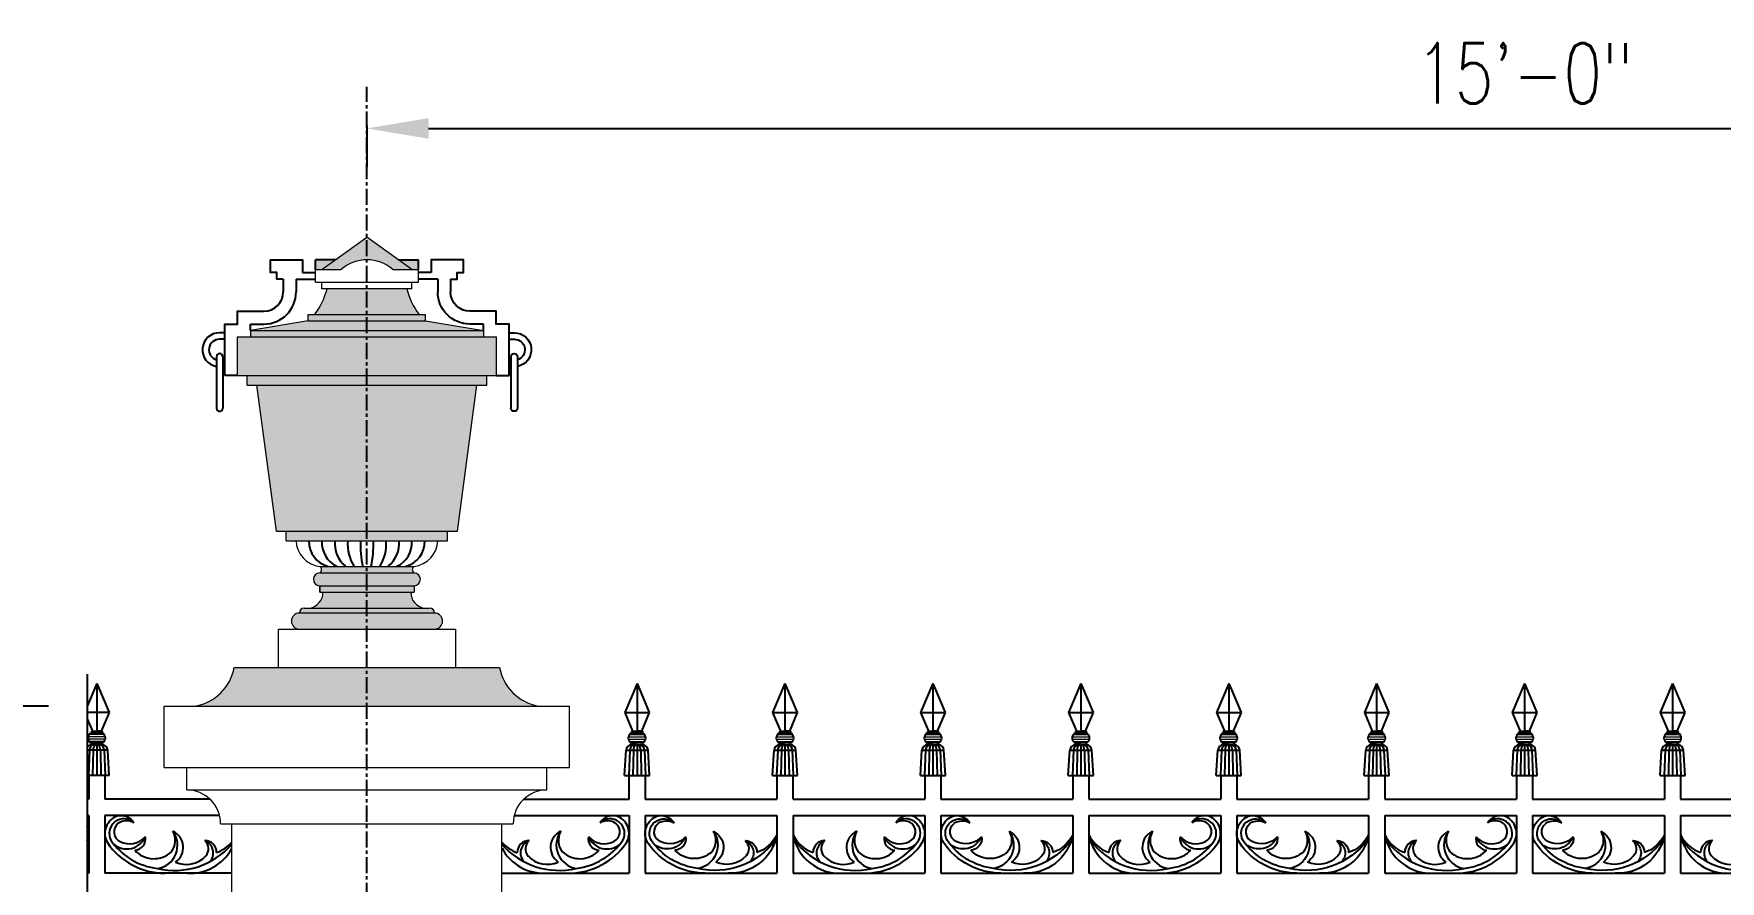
# Model space of a CAD drawing. Header units: inches. Extents: x 295786 to 300745, y 68261 to 70432.
# Drawn here: x 298742.2 to 298873.4, y 69033.9 to 69099.8 of the extents above; entities that cross this region are included whole.
import ezdxf

# ---------------------------------------------------------------- set-up
doc = ezdxf.new("R2010")
doc.units = ezdxf.units.IN
doc.header["$MEASUREMENT"] = 0
doc.linetypes.add('CENTER', pattern=[2, 1.25, -0.25, 0.25, -0.25])
for name, color, linetype in [('A-TYP-DIM', 1, 'Continuous'), ('arch-elevation-1', 2, 'Continuous'), ('GRID', 8, 'Continuous'), ('LAYER5', 5, 'Continuous'), ('NO', 3, 'Continuous')]:
    doc.layers.add(name, color=color, linetype=linetype)
doc.layers.add('H252', color=252, linetype='Continuous', lineweight=9)
doc.styles.add('rizwan', font='romans.shx', dxfattribs={"width": 0.75})
doc.dimstyles.new('STYLE-64', dxfattribs={"dimscale": 64, "dimtxt": 0.09375, "dimasz": 0.09375, "dimexe": 0.0625, "dimexo": 0.0625, "dimgap": 0.03125, "dimtad": 1, "dimzin": 3, "dimdsep": 46, "dimlunit": 4, "dimtxsty": 'rizwan', "dimcen": 0.125, "dimdle": 4, "dimclrd": 1, "dimclre": 1, "dimclrt": 2, "dimadec": 0, "dimazin": 0, "dimtfac": 0.5, "dimtix": 1, "dimtmove": 2, "dimatfit": 3, "dimfxl": 0, "dimfrac": 1, "dimtolj": 1, "dimtzin": 3, "dimarcsym": 0})

# ---------------------------------------------------------------- blocks, each defined once
blk = doc.blocks.new('A$C5B221961')
at = {"layer": 'arch-elevation-1'}
for p, q in [((6.48, 9.7), (6.48, 8.7)), ((7.48, 9.7), (7.48, 8.7)), ((7.48, 9.7), (8.99, 9.7)), ((7.98, 10.2), (8.99, 10.2)), ((1.93, 5.52), (1.52, 5.52)), ((3.93, 6.2), (4.98, 6.2)), ((1.93, 5.02), (1.52, 5.02)), ((1.29, 3.66), (1.29, -0.34)), ((1.79, 3.66), (1.79, -0.34)), ((1.93, 3.38), (1.79, 3.38)), ((1.93, 2.88), (1.79, 2.88)), ((2.93, 2.2), (1.93, 2.2))]:
    blk.add_line(p, q, dxfattribs=at)
for points in [[(6.48, 9.7), (5.98, 9.7), (5.98, 10.2), (5.48, 10.2), (5.48, 11.2), (7.98, 11.2), (7.98, 10.2)], [(1.93, 2.2), (1.93, 6.2), (2.93, 6.2), (2.93, 7.2), (4.98, 7.2)], [(3.93, 5.7), (3.93, 6.2)]]:
    blk.add_lwpolyline(points, dxfattribs=at)
for centre, radius, start, end in [((4.98, 8.7), 2.5, 270, 0), ((4.98, 8.7), 1.5, 270, 0), ((1.52, 4.2), 1.32, 90, 260.0871), ((1.52, 4.2), 0.819, 90, 253.9029), ((1.54, 3.66), 0.25, 0, 180), ((1.54, -0.34), 0.25, 180, 0)]:
    blk.add_arc(centre, radius, start, end, dxfattribs=at)
blk = doc.blocks.new('A$C69E164E6')
at = {"layer": 'H252'}
h = blk.add_hatch(color=250, dxfattribs=at)
h.set_gradient(color1=(54, 54, 54), rotation=270, one_color=1, tint=1)
h.paths.add_polyline_path([(11.99, 35.51), (8.49, 33.01), (9.99, 33.01, -0.375), (13.99, 33.01), (15.49, 33.01)])
h = blk.add_hatch(color=250, dxfattribs=at)
h.set_gradient(color1=(54, 54, 54), rotation=270, one_color=1, tint=1)
h.paths.add_polyline_path([(15.99, 33.76), (14.44, 33.76), (15.49, 33.01), (15.99, 33.01)])
h.paths.add_polyline_path([(9.54, 33.76), (7.99, 33.76), (7.99, 33.01), (8.49, 33.01)])
h = blk.add_hatch(color=250, dxfattribs=at)
h.set_gradient(color1=(54, 54, 54), one_color=1, tint=1, name='CYLINDER')
h.paths.add_polyline_path([(15.09, 31.51), (8.89, 31.51, -0.101697), (7.93, 29.51), (16.04, 29.51, -0.101697)])
h = blk.add_hatch(color=250, dxfattribs=at)
h.set_gradient(color1=(54, 54, 54), one_color=1, tint=1, name='CURVED')
h.paths.add_polyline_path([(16.54, 29.01), (7.43, 29.01), (2.93, 28.26), (21.05, 28.26)])
h = blk.add_hatch(color=250, dxfattribs=at)
h.set_gradient(color1=(54, 54, 54), one_color=1, tint=1, name='CYLINDER')
h.paths.add_polyline_path([(16.54, 29.51), (7.43, 29.51), (7.43, 29.01), (16.54, 29.01)])
h = blk.add_hatch(color=250, dxfattribs=at)
h.set_gradient(color1=(54, 54, 54), one_color=1, tint=1, name='CYLINDER')
h.paths.add_polyline_path([(22.05, 27.76), (21.05, 27.76), (1.93, 27.76), (1.93, 24.76), (22.05, 24.76)])
h = blk.add_hatch(color=250, dxfattribs=at)
h.set_gradient(color1=(54, 54, 54), one_color=1, tint=1, name='CYLINDER')
h.paths.add_polyline_path([(21.05, 28.26), (2.93, 28.26), (2.93, 27.76), (21.05, 27.76)])
h = blk.add_hatch(color=250, dxfattribs=at)
h.set_gradient(color1=(54, 54, 54), one_color=1, tint=1, name='CYLINDER')
h.paths.add_polyline_path([(21.3, 24.76), (2.68, 24.76), (2.68, 24.01), (21.3, 24.01)])
h = blk.add_hatch(color=250, dxfattribs=at)
h.set_gradient(color1=(54, 54, 54), one_color=1, tint=1, name='CYLINDER')
h.paths.add_polyline_path([(20.54, 24.01), (3.43, 24.01), (4.95, 12.65), (19.02, 12.65)])
h = blk.add_hatch(color=250, dxfattribs=at)
h.set_gradient(color1=(54, 54, 54), one_color=1, tint=1, name='CYLINDER')
h.paths.add_polyline_path([(18.25, 12.65), (5.72, 12.65), (5.72, 11.9), (18.25, 11.9)])
h = blk.add_hatch(color=250, dxfattribs=at)
h.set_gradient(color1=(54, 54, 54), one_color=1, tint=1, name='CYLINDER')
h.paths.add_polyline_path([(15.65, 9.4), (8.32, 9.4, 1), (8.32, 8.4), (15.65, 8.4, 1)])
h = blk.add_hatch(color=250, dxfattribs=at)
h.set_gradient(color1=(54, 54, 54), one_color=1, tint=1, name='CYLINDER')
h.paths.add_polyline_path([(15.65, 9.9), (8.32, 9.9, -0.582673), (8.32, 9.4), (15.65, 9.4, -0.582673)])
h = blk.add_hatch(color=250, dxfattribs=at)
h.set_gradient(color1=(54, 54, 54), one_color=1, tint=1, name='CYLINDER')
h.paths.add_polyline_path([(15.4, 7.9), (8.57, 7.9, -0.369842), (7.53, 6.65), (16.44, 6.65, -0.369842)])
h = blk.add_hatch(color=250, dxfattribs=at)
h.set_gradient(color1=(54, 54, 54), one_color=1, tint=1, name='CYLINDER')
h.paths.add_polyline_path([(16.86, 6.65), (7.11, 6.65, 0.414214), (6.74, 6.28), (17.24, 6.28, 0.414214)])
h = blk.add_hatch(color=250, dxfattribs=at)
h.set_gradient(color1=(54, 54, 54), one_color=1, tint=1, name='CYLINDER')
edge = h.paths.add_edge_path()
edge.add_arc((17.24, 5.65), 0.625, 270, 450)
edge.add_line((17.24, 6.28), (6.74, 6.28))
edge.add_arc((6.74, 5.65), 0.625, 90, 270)
edge.add_line((6.74, 5.03), (17.24, 5.03))
h = blk.add_hatch(color=250, dxfattribs=at)
h.set_gradient(color1=(54, 54, 54), rotation=270, one_color=1, tint=1)
h.paths.add_polyline_path([(22.3, 2.03), (1.67, 2.03, -0.307023), (-1.33, -0.97), (25.3, -0.97, -0.307023)])
at = {"layer": 'NO', "lineweight": 0}
h = blk.add_hatch(color=250, dxfattribs=at)
h.set_gradient(color1=(54, 54, 54), one_color=1, tint=1, name='CYLINDER')
h.paths.add_polyline_path([(15.65, 8.4), (8.32, 8.4), (8.32, 7.9), (15.65, 7.9)])
at = {"layer": 'arch-elevation-1', "color": 1}
for p, q in [((7.99, 33.01), (7.99, 33.76)), ((9.54, 33.76), (7.99, 33.76)), ((14.44, 33.76), (15.99, 33.76)), ((15.99, 33.01), (15.99, 33.76))]:
    blk.add_line(p, q, dxfattribs=at)
at = {"layer": 'arch-elevation-1'}
for centre, radius, start, end in [((9.48, 11.84), 2, 178.3019, 255.5291), ((10.53, 11.76), 2.05, 175.9699, 244.6258), ((11.8, 11.7), 2.32, 174.8642, 230.4431), ((13.73, 11.65), 3.25, 175.5829, 212.5343), ((20.29, 11.63), 8.81, 178.2326, 191.3104), ((3.68, 11.63), 8.81, 348.6896, 1.7674), ((10.24, 11.65), 3.25, 327.4657, 4.4171), ((12.17, 11.7), 2.32, 309.5569, 5.1358), ((13.44, 11.76), 2.05, 295.3742, 4.0301), ((14.49, 11.84), 2, 284.4709, 1.6981)]:
    blk.add_arc(centre, radius, start, end, dxfattribs=at)
at = {"layer": 'NO', "lineweight": 0}
for p, q in [((8.49, 33.01), (11.99, 35.51)), ((15.49, 33.01), (11.99, 35.51)), ((7.99, 33.01), (9.99, 33.01)), ((7.99, 32.01), (7.99, 33.01)), ((13.99, 33.01), (15.99, 33.01)), ((15.99, 32.01), (15.99, 33.01)), ((7.99, 32.01), (15.99, 32.01)), ((8.49, 31.51), (8.49, 32.01)), ((15.49, 31.51), (8.49, 31.51)), ((15.49, 31.51), (15.49, 32.01)), ((7.43, 29.01), (2.93, 28.26)), ((7.43, 29.51), (16.54, 29.51)), ((7.43, 29.01), (7.43, 29.51)), ((7.43, 29.01), (16.54, 29.01)), ((16.54, 29.01), (16.54, 29.51)), ((16.54, 29.01), (21.05, 28.26)), ((1.93, 27.76), (22.05, 27.76)), ((1.93, 24.76), (1.93, 27.76)), ((2.93, 28.26), (2.93, 27.76)), ((2.93, 28.26), (21.05, 28.26)), ((21.05, 28.26), (21.05, 27.76)), ((22.05, 24.76), (22.05, 27.76)), ((1.93, 24.76), (22.05, 24.76)), ((2.68, 24.01), (2.68, 24.76)), ((2.68, 24.01), (21.3, 24.01)), ((4.95, 12.65), (3.43, 24.01)), ((19.02, 12.65), (20.54, 24.01)), ((21.3, 24.01), (21.3, 24.76)), ((4.95, 12.65), (19.02, 12.65)), ((5.72, 11.9), (5.72, 12.65)), ((5.72, 11.9), (18.25, 11.9)), ((18.25, 11.9), (18.25, 12.65)), ((8.32, 9.9), (15.65, 9.9)), ((8.32, 9.4), (15.65, 9.4)), ((8.32, 8.4), (8.32, 7.9)), ((8.32, 8.4), (15.65, 8.4)), ((8.32, 7.9), (8.32, 8.4)), ((8.32, 7.9), (15.65, 7.9)), ((15.65, 8.4), (15.65, 7.9)), ((7.11, 6.65), (16.86, 6.65)), ((6.74, 6.28), (17.24, 6.28)), ((6.74, 5.03), (17.24, 5.03))]:
    blk.add_line(p, q, dxfattribs=at)
for points in [[(5.11, 2.03), (5.11, 5.03), (18.86, 5.03), (18.86, 2.03)], [(1.67, 2.03), (22.3, 2.03)]]:
    blk.add_lwpolyline(points, dxfattribs=at)
for centre, radius, start, end in [((11.99, 30.72), 3.04, 48.8879, 131.1121), ((3.54, 32.84), 5.51, 322.809, 346.0365), ((20.43, 32.84), 5.51, 193.9635, 217.191), ((8.54, 11.95), 2.06, 181.3026, 263.813), ((15.43, 11.95), 2.06, 276.187, 358.6974), ((8.32, 8.9), 0.5, 90, 270), ((8.18, 9.65), 0.287, 299.5436, 60.4564), ((15.8, 9.65), 0.287, 119.5436, 240.4564), ((15.65, 8.9), 0.5, 270, 90), ((7.32, 7.88), 1.25, 279.7524, 0.9384), ((16.65, 7.88), 1.25, 179.0616, 260.2476), ((7.11, 6.28), 0.375, 90, 180), ((16.86, 6.28), 0.375, 0, 90), ((6.74, 5.65), 0.625, 90, 270), ((17.24, 5.65), 0.625, 270, 90), ((-2.04, 2.74), 3.78, 280.8646, 349.1354), ((26.01, 2.74), 3.78, 190.8646, 259.1354)]:
    blk.add_arc(centre, radius, start, end, dxfattribs=at)
at = {"layer": 'arch-elevation-1', "color": 1}
blk.add_blockref('A$C5B221961', (-1, 22.56), dxfattribs=at)
at = {"layer": 'arch-elevation-1', "color": 1, "xscale": -1}
blk.add_blockref('A$C5B221961', (24.97, 22.56), dxfattribs=at)
blk = doc.blocks.new('A$C6B381791')
at = {"layer": 'arch-elevation-1'}
for centre, radius, start, end in [((3595, 1328), 464, 68.7524, 148.8245), ((3432, 1154), 476, 56.6069, 119.5435), ((3527, 1240), 571, 329.875, 65.6305), ((1448, 1472), 1473, 190.5796, 273.231), ((1006, 1693), 1120, 206.0707, 250.013), ((2221, 804), 559, 115.4747, 235.04), ((2485, 1025), 579, 150.5986, 218.0334), ((3185, 1070), 352, 169.4813, 267.6261), ((3331, 1589), 670, 222.7675, 296.1581), ((3477, 1292), 338, 296.1418, 50.133), ((996, 644), 373, 90.4906, 180.5001), ((1217, 761), 340, 131.3258, 221.1783), ((1565, 1101), 826, 223.0339, 294.0237), ((961, 537), 0.0000000233, 90, 303.6901), ((2575, 1253), 800, 226.9418, 318.0541), ((2220, 2179), 2178, 270.4223, 325.7617)]:
    blk.add_arc(centre, radius, start, end, dxfattribs=at)
at = {"layer": 'arch-elevation-1', "color": 1}
for centre, radius, start, end in [((3511, 1242), 452, 330.7094, 133.8514), ((2576, 876), 736, 143.9851, 261.0336), ((3416, 1385), 629, 203.507, 309.2345), ((1930, 2446), 2358, 216.7739, 283.0341), ((1145, 631), 415, 111.5716, 220.598), ((2220, 2179), 2044, 276.7706, 325.7617)]:
    blk.add_arc(centre, radius, start, end, dxfattribs=at)
blk = doc.blocks.new('A$C57A04C27')
at = {"layer": 'arch-elevation-1'}
for p, q in [((13, 117.9), (-1.1, 84.7)), ((13, 117.9), (27.1, 84.7)), ((13, 117.9), (13, 63.3)), ((-1.1, 84.7), (8, 63.3)), ((-1.1, 84.7), (27.1, 84.7)), ((27.1, 84.7), (18.1, 63.3)), ((6.8, 63.3), (13, 63.3)), ((6.8, 63.3), (6.8, 61)), ((6.8, 61), (13, 61)), ((19.2, 63.3), (13, 63.3)), ((19.2, 61), (13, 61)), ((19.2, 63.3), (19.2, 61)), ((-1.3, 12.7), (0.5, 41.6)), ((6.8, 50), (13, 50)), ((6.8, 47.8), (6.8, 50)), ((6.8, 47.8), (19.2, 47.8)), ((19.2, 50), (13, 50)), ((19.2, 47.8), (19.2, 50)), ((27.4, 12.7), (25.6, 41.6)), ((-1.3, 12.7), (27.4, 12.7)), ((3.8, 12.7), (3.8, -14.7)), ((22.2, 12.7), (22.2, -14.7))]:
    blk.add_line(p, q, dxfattribs=at)
at = {"layer": 'arch-elevation-1', "color": 1}
for p, q in [((0.5, 41.6), (25.6, 41.6)), ((4.7, 41.6), (3.5, 12.7)), ((8.9, 41.6), (8.3, 12.7)), ((13, 47.8), (13, 12.7)), ((17.2, 41.6), (17.8, 12.7)), ((21.4, 41.6), (22.6, 12.7))]:
    blk.add_line(p, q, dxfattribs=at)
at = {"layer": 'arch-elevation-1'}
for centre, radius, start, end in [((8.9, 55.5), 5.89, 110.5652, 249.4348), ((17.2, 55.5), 5.89, 290.5652, 69.4348), ((7.1, 41.1), 6.61, 92.1151, 176.4234), ((19, 41.1), 6.61, 3.5766, 87.8849)]:
    blk.add_arc(centre, radius, start, end, dxfattribs=at)
at = {"layer": 'arch-elevation-1', "color": 1}
for centre, radius, start, end in [((11.1, 41.7), 6.39, 109.671, 181.5931), ((20.1, 41.2), 11.3, 144.2619, 177.9822), ((5.9, 41.2), 11.3, 2.0178, 35.7381), ((15, 41.7), 6.39, 358.4069, 70.329)]:
    blk.add_arc(centre, radius, start, end, dxfattribs=at)
at = {"layer": 'H252', "color": 1}
for p, q in [((4.5, 59.4), (21.6, 59.4)), ((3.2, 56.9), (22.9, 56.9)), ((3.2, 54.1), (22.9, 54.1)), ((4.5, 51.6), (21.6, 51.6))]:
    blk.add_line(p, q, dxfattribs=at)
blk = doc.blocks.new('15TF GRILL')
at = {"layer": 'arch-elevation-1'}
for p, q in [((2.06, 100), (10.25, 100)), ((11.5, 100), (21.75, 100)), ((23, 100), (33.25, 100)), ((34.5, 100), (44.75, 100)), ((46, 100), (56.25, 100)), ((57.5, 100), (67.75, 100)), ((69, 100), (79.25, 100)), ((80.5, 100), (90.75, 100)), ((92, 100), (102.25, 100)), ((1.33, 98.75), (10.25, 98.75)), ((10.25, 98.75), (10.25, 94.25)), ((11.5, 98.75), (21.75, 98.75)), ((11.5, 98.75), (11.5, 94.25)), ((21.75, 98.75), (21.75, 94.25)), ((23, 98.75), (23, 94.25)), ((23, 98.75), (33.25, 98.75)), ((33.25, 98.75), (33.25, 94.25)), ((34.5, 98.75), (44.75, 98.75)), ((34.5, 98.75), (34.5, 94.25)), ((44.75, 98.75), (44.75, 94.25)), ((46, 98.75), (46, 94.25)), ((46, 98.75), (56.25, 98.75)), ((56.25, 98.75), (56.25, 94.25)), ((57.5, 98.75), (67.75, 98.75)), ((57.5, 98.75), (57.5, 94.25)), ((67.75, 98.75), (67.75, 94.25)), ((69, 98.75), (69, 94.25)), ((69, 98.75), (79.25, 98.75)), ((79.25, 98.75), (79.25, 94.25)), ((80.5, 98.75), (90.75, 98.75)), ((80.5, 98.75), (80.5, 94.25)), ((90.75, 98.75), (90.75, 94.25)), ((92, 98.75), (92, 94.25)), ((92, 98.75), (102.25, 98.75)), ((0.37, 94.25), (10.25, 94.25)), ((11.5, 94.25), (21.75, 94.25)), ((23, 94.25), (33.25, 94.25)), ((34.5, 94.25), (44.75, 94.25)), ((46, 94.25), (56.25, 94.25)), ((57.5, 94.25), (67.75, 94.25)), ((69, 94.25), (79.25, 94.25)), ((80.5, 94.25), (90.75, 94.25)), ((92, 94.25), (102.25, 94.25))]:
    blk.add_line(p, q, dxfattribs=at)
for centre, radius, start, end in [((8.99, 97.57), 1.16, 68.7524, 148.8245), ((8.82, 97.35), 1.43, 329.875, 65.6305), ((5.55, 96.26), 1.4, 115.4747, 235.04), ((6.21, 96.81), 1.45, 150.5986, 218.0334), ((7.96, 96.92), 0.88, 169.4813, 267.6261), ((8.33, 98.22), 1.68, 222.7675, 296.1581), ((8.58, 97.13), 1.19, 56.6069, 119.5435), ((8.69, 97.48), 0.846, 296.1418, 50.133), ((2.51, 98.48), 2.8, 220.1555, 250.013), ((3.62, 97.93), 3.68, 208.2157, 273.231), ((2.49, 95.86), 0.931, 90.4906, 180.5001), ((3.04, 96.15), 0.851, 131.3258, 221.1783), ((6.44, 97.38), 2, 226.9418, 318.0541), ((5.55, 99.7), 5.45, 270.4223, 325.7617), ((3.91, 97), 2.06, 223.0339, 294.0237), ((2.4, 95.59), 5.820766091346741e-11, 90, 303.6901)]:
    blk.add_arc(centre, radius, start, end, dxfattribs=at)
at = {"layer": 'arch-elevation-1', "color": 1}
for centre, radius, start, end in [((8.78, 97.35), 1.13, 330.7094, 133.8514), ((6.44, 96.44), 1.84, 143.9851, 261.0336), ((8.54, 97.71), 1.57, 203.507, 309.2345), ((4.82, 100.36), 5.89, 220.9793, 283.0341), ((2.86, 95.82), 1.04, 111.5716, 220.598), ((5.55, 99.7), 5.11, 276.7706, 325.7617)]:
    blk.add_arc(centre, radius, start, end, dxfattribs=at)
at = {"layer": 'arch-elevation-1', "color": 1, "xscale": 0.06790268880802032, "yscale": 0.06790268880802032, "zscale": 0.06790268880802032}
for p in [(9.99, 101), (21.49, 101), (32.99, 101), (44.49, 101), (55.99, 101), (67.49, 101), (78.99, 101), (90.49, 101)]:
    blk.add_blockref('A$C57A04C27', p, dxfattribs=at)
at = {"layer": 'LAYER5', "xscale": -0.0025, "yscale": 0.0025, "zscale": 0.0025, "rotation": 4.653669449794507e-08}
for p in [(21.75, 94.25), (44.75, 94.25), (67.75, 94.25), (90.75, 94.25)]:
    blk.add_blockref('A$C6B381791', p, dxfattribs=at)
at = {"layer": 'LAYER5', "xscale": 0.0025, "yscale": 0.0025, "zscale": 0.0025}
for p in [(23, 94.25), (46, 94.25), (69, 94.25), (92, 94.25)]:
    blk.add_blockref('A$C6B381791', p, dxfattribs=at)
blk = doc.blocks.new('*D126')
at = {"layer": 'A-TYP-DIM', "color": 1, "lineweight": -2, "ltscale": 1.5, "transparency": 16777216}
for p, q in [((298743.39, 69047.51), (298730.31, 69047.51)), ((298733.31, 69042.71), (298733.31, 68944.31)), ((298743.39, 68939.51), (298730.31, 68939.51))]:
    blk.add_line(p, q, dxfattribs=at)
at = {"layer": 'A-TYP-DIM', "color": 1, "ltscale": 1.5, "transparency": 16777216}
for points in [[(298732.51, 69042.71), (298734.11, 69042.71), (298733.31, 69047.51)], [(298732.51, 68944.31), (298734.11, 68944.31), (298733.31, 68939.51)]]:
    blk.add_solid(points, dxfattribs=at)
at = {"layer": 'Defpoints', "color": 0, "ltscale": 1.5, "transparency": 16777216}
for p in [(298746.39, 69047.51), (298733.31, 68939.51), (298746.39, 68939.51)]:
    blk.add_point(p, dxfattribs=at)
at = {"layer": 'A-TYP-DIM', "color": 2, "ltscale": 1.5, "transparency": 16777216, "insert": (298729.02, 68993.51), "char_height": 4.688, "attachment_point": 5, "rotation": 90, "style": 'rizwan'}
blk.add_mtext('\\A1;9\'-0"', dxfattribs=at)
blk = doc.blocks.new('*D129')
at = {"layer": 'A-TYP-DIM', "color": 1, "lineweight": -2, "ltscale": 1.5, "transparency": 16777216}
for p, q in [((298768.14, 69092.7), (298768.14, 69089.46)), ((298772.94, 69092.46), (298943.34, 69092.46)), ((298948.14, 69092.7), (298948.14, 69089.46))]:
    blk.add_line(p, q, dxfattribs=at)
at = {"layer": 'A-TYP-DIM', "color": 1, "ltscale": 1.5, "transparency": 16777216}
for points in [[(298772.94, 69093.26), (298772.94, 69091.66), (298768.14, 69092.46)], [(298943.34, 69093.26), (298943.34, 69091.66), (298948.14, 69092.46)]]:
    blk.add_solid(points, dxfattribs=at)
at = {"layer": 'Defpoints', "color": 0, "ltscale": 1.5, "transparency": 16777216}
for p in [(298768.14, 69095.7), (298948.14, 69095.7), (298948.14, 69092.46)]:
    blk.add_point(p, dxfattribs=at)
at = {"layer": 'A-TYP-DIM', "color": 2, "ltscale": 1.5, "transparency": 16777216, "insert": (298858.14, 69096.75), "char_height": 4.688, "attachment_point": 5, "style": 'rizwan'}
blk.add_mtext('\\A1;15\'-0"', dxfattribs=at)

msp = doc.modelspace()

# ---------------------------------------------------------------- linework, layer by layer
at = {"color": 1, "linetype": 'Continuous'}
for points in [[(298746.39307087, 69050.00863992), (298746.39307087, 68996.00863992), (298742.9587241, 68994.75863992), (298749.82741764, 68992.25863992), (298746.39307087, 68991.00863992), (298746.39307087, 68937.00863992)], [(298746.39307088, 69050.00863992), (298746.39307088, 68996.00863992), (298742.9587241, 68994.75863992), (298749.82741765, 68992.25863992), (298746.39307088, 68991.00863992), (298746.39307088, 68937.00863992)]]:
    msp.add_lwpolyline(points, dxfattribs=at)
at = {"layer": 'arch-elevation-1'}
for p, q in [((298747.14307088, 69049.26612606), (298746.39307088, 69047.49756359)), ((298747.14307088, 69049.26612606), (298747.14307088, 69045.55568356)), ((298747.14307088, 69049.26612606), (298748.1002035, 69047.00912759)), ((298748.1002035, 69047.00912759), (298746.39307088, 69047.00912759)), ((298748.1002035, 69047.00912759), (298747.4876387, 69045.55568356)), ((298746.39307088, 69046.51766011), (298746.79850305, 69045.55568356)), ((298746.72204671, 69045.55568356), (298746.72204671, 69045.40277087)), ((298746.72204671, 69045.55568356), (298747.14307088, 69045.55568356)), ((298746.72204671, 69045.40277087), (298747.14307088, 69045.40277087)), ((298747.56409505, 69045.55568356), (298747.14307088, 69045.55568356)), ((298747.56409505, 69045.40277087), (298747.14307088, 69045.40277087)), ((298747.56409505, 69045.55568356), (298747.56409505, 69045.40277087)), ((298746.72204671, 69044.50102324), (298746.72204671, 69044.65393594)), ((298746.72204671, 69044.65393594), (298747.14307088, 69044.65393594)), ((298747.56409505, 69044.50102324), (298746.72204671, 69044.50102324)), ((298747.56409505, 69044.65393594), (298747.14307088, 69044.65393594)), ((298747.56409505, 69044.50102324), (298747.56409505, 69044.65393594)), ((298748.11696335, 69042.11978828), (298747.99538136, 69044.08060067)), ((298748.11696335, 69042.11978828), (298746.39307088, 69042.11978828)), ((298746.51807088, 69042.11978828), (298746.51807088, 69040.25863992)), ((298747.76807088, 69042.11978828), (298747.76807088, 69040.25863992)), ((298746.51807088, 69040.25863992), (298746.39307088, 69040.25863992)), ((298755.95670154, 69040.25863992), (298747.76807088, 69040.25863992)), ((298746.51807088, 69039.00863992), (298746.39307088, 69039.00863992)), ((298746.51807088, 69039.00863992), (298746.51807088, 69034.50863992)), ((298756.68690153, 69039.00863992), (298747.76807088, 69039.00863992)), ((298747.76807088, 69039.00863992), (298747.76807088, 69034.50863992)), ((298746.51807088, 69034.50863992), (298746.39307088, 69034.50863992)), ((298757.64307088, 69034.50863992), (298747.76807088, 69034.50863992))]:
    msp.add_line(p, q, dxfattribs=at)
at = {"layer": 'arch-elevation-1', "color": 1}
for p, q in [((298747.99538136, 69044.08060067), (298746.39307088, 69044.08060067)), ((298746.57486389, 69044.08060067), (298746.49380923, 69042.11978828)), ((298746.85896738, 69044.08060067), (298746.81844005, 69042.11978828)), ((298747.14307088, 69044.50102324), (298747.14307088, 69042.11978828)), ((298747.42717437, 69044.08060067), (298747.4677017, 69042.11978828)), ((298747.71127787, 69044.08060067), (298747.79233252, 69042.11978828))]:
    msp.add_line(p, q, dxfattribs=at)
at = {"layer": 'arch-elevation-1'}
for centre, radius, start, end in [((298746.86252162, 69045.0283534), 0.39990204, 110.56521641, 249.43478359), ((298747.42362014, 69045.0283534), 0.39990204, 290.56521641, 69.43478359), ((298746.73860742, 69044.05260793), 0.44872102, 92.115066076, 140.3581631201), ((298747.54753433, 69044.05260793), 0.44872102, 3.5766274498, 87.884933924), ((298749.20010823, 69037.60663024), 1.42769099, 114.3695022317, 210.124992714), ((298749.0313932, 69037.82598479), 1.15998653, 31.1755112467, 111.2476193586), ((298745.08603352, 69037.60663024), 1.42769099, 336.2754636372, 23.7245363582), ((298749.32456224, 69037.73521602), 0.84624056, 129.8669969803, 243.858195656), ((298749.43707931, 69037.39116843), 1.19002173, 60.4564595513, 123.3930596612), ((298751.80626376, 69037.06866114), 1.44635171, 321.966596233, 29.401442448), ((298752.46544559, 69036.51750568), 1.39703303, 304.959986344, 64.5252784157), ((298752.46694823, 69039.95384531), 5.44535331, 214.2383480924, 269.5777010481), ((298749.69050045, 69038.47973222), 1.67582782, 243.8419404652, 317.232493584), ((298750.05562703, 69037.18116994), 0.87991043, 272.3738683314, 10.5186905222), ((298751.57982276, 69037.6390495), 2.00026544, 221.9459090323, 313.0581741988), ((298754.39795391, 69038.18550639), 3.68272063, 266.7689583155, 331.7842850501), ((298754.97515579, 69036.40946552), 0.85071989, 318.8216659773, 48.6742428142), ((298755.52894447, 69036.11694326), 0.93141927, 359.4999451073, 89.5094076707), ((298755.50345875, 69038.73965392), 2.7994493, 289.9869636027, 319.8445358561), ((298754.10643039, 69037.25821419), 2.06448105, 245.9763353189, 316.9660608553), ((298755.61546197, 69035.84934738), 5.820766091346741e-11, 236.3099324722, 90)]:
    msp.add_arc(centre, radius, start, end, dxfattribs=at)
at = {"layer": 'arch-elevation-1', "color": 1}
for centre, radius, start, end in [((298747.00837094, 69044.09265731), 0.43367467, 109.6709771655, 181.5930926254), ((298747.62447061, 69044.05363016), 0.7659782, 144.2619272732, 177.9821670447), ((298746.66167114, 69044.05363016), 0.7659782, 2.0178328585, 35.7380726493), ((298747.27777082, 69044.09265731), 0.43367467, 358.4069073279, 70.3290228345), ((298749.24045534, 69037.61100345), 1.13079703, 46.1485788393, 209.2905950835), ((298751.57748421, 69036.69641096), 1.84066035, 278.9663716467, 36.0149444909), ((298752.46694823, 69039.95384531), 5.11124705, 214.2383480924, 263.2293912138), ((298749.47850075, 69037.96911949), 1.57277188, 230.7654936284, 336.4930456401), ((298753.19358851, 69040.6201651), 5.89376894, 256.9658853024, 319.0207270185), ((298755.15521529, 69036.08285315), 1.03819103, 319.4019721299, 68.4284474878)]:
    msp.add_arc(centre, radius, start, end, dxfattribs=at)
at = {"layer": 'GRID', "linetype": 'CENTER'}
msp.add_line((298768.14307087, 68692.51781702), (298768.14307088, 69095.69963382), dxfattribs=at)
at = {"layer": 'H252', "color": 1}
for p, q in [((298747.72238388, 69045.2941764), (298746.56375788, 69045.2941764)), ((298747.81183349, 69045.12433271), (298746.47430826, 69045.12433271)), ((298747.8118335, 69044.93237409), (298746.47430826, 69044.93237409)), ((298747.72238388, 69044.7625304), (298746.56375788, 69044.7625304))]:
    msp.add_line(p, q, dxfattribs=at)
at = {"layer": 'NO', "lineweight": 0}
for p, q in [((298752.39307087, 69042.73591265), (298752.39307087, 69047.50863992)), ((298752.39307087, 69047.50863992), (298783.89307088, 69047.50863992)), ((298752.39307088, 69042.73591265), (298752.39307088, 69047.50863992)), ((298783.89307088, 69042.73591265), (298783.89307088, 69047.50863992)), ((298752.39307087, 69042.73591265), (298783.89307088, 69042.73591265)), ((298754.14307087, 69040.98591265), (298754.14307087, 69042.73591265)), ((298754.14307088, 69040.98591265), (298754.14307088, 69042.73591265)), ((298782.14307088, 69040.98591265), (298782.14307088, 69042.73591265)), ((298754.14307087, 69040.98591265), (298782.14307088, 69040.98591265)), ((298756.76807088, 69038.36091265), (298779.51807088, 69038.36091265)), ((298757.64307088, 69032.23591265), (298757.64307088, 69038.36091265)), ((298757.64307088, 69032.23591265), (298757.64307088, 69038.36091265)), ((298778.64307088, 69032.23591265), (298778.64307088, 69038.36091265))]:
    msp.add_line(p, q, dxfattribs=at)
for centre, start, end in [((298754.14307087, 69038.36091265), 0, 90), ((298754.14307088, 69038.36091265), 0, 90), ((298782.14307088, 69038.36091265), 90, 180)]:
    msp.add_arc(centre, 2.625, start, end, dxfattribs=at)

# ---------------------------------------------------------------- block references
at = {"color": 1}
msp.add_blockref('15TF GRILL', (298778.26807272, 68940.25863411), dxfattribs=at)
at = {"layer": 'arch-elevation-1', "color": 1}
msp.add_blockref('A$C69E164E6', (298756.15784126, 69048.47973678), dxfattribs=at)

# ---------------------------------------------------------------- dimensions: what is measured, and where the dimension line sits
at = {"layer": 'A-TYP-DIM', "ltscale": 1.5}
dim = msp.add_linear_dim(base=(298948.14307088, 69092.46404924), p1=(298768.14307088, 69095.69963382), p2=(298948.14307088, 69095.69963382), dimstyle='STYLE-64', override={"dimscale": 48, "dimtxt": 0.097656, "dimasz": 0.1, "dimtmove": 0, "dimatfit": 2}, dxfattribs=at)
dim.commit()
dim.dimension.update_dxf_attribs({"geometry": '*D129', "text_midpoint": (298858.14307088, 69096.75422781)})
dim = msp.add_linear_dim(base=(298733.30992783, 68939.50863992), p1=(298746.39307087, 69047.50863992), p2=(298746.39307087, 68939.50863992), angle=90, dimstyle='STYLE-64', override={"dimscale": 48, "dimtxt": 0.097656, "dimasz": 0.1, "dimtmove": 0, "dimatfit": 2}, dxfattribs=at)
dim.commit()
dim.dimension.update_dxf_attribs({"geometry": '*D126', "text_midpoint": (298729.01974926, 68993.50863992)})

doc.saveas('drawing.dxf')
